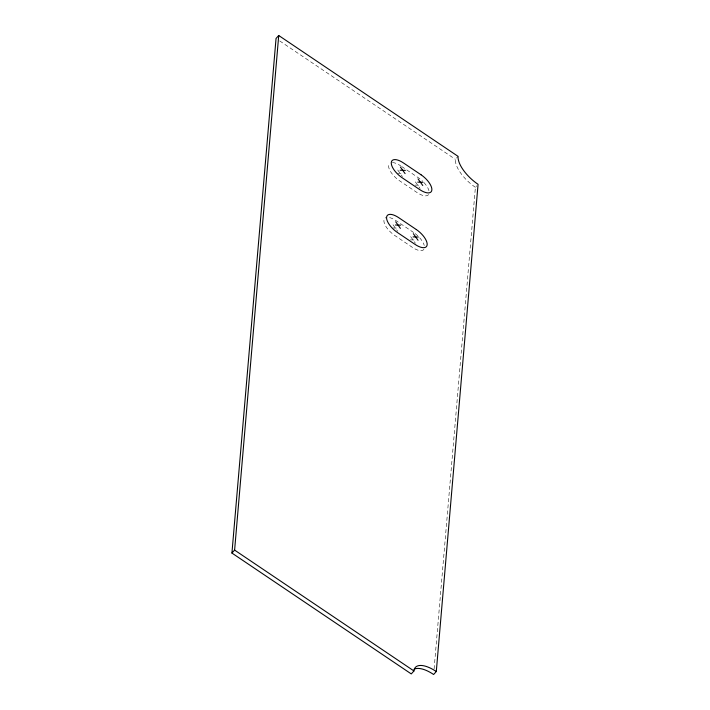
<?xml version="1.0" encoding="UTF-8"?>
<svg xmlns="http://www.w3.org/2000/svg" width="710" height="710" viewBox="0 0 710 710"><rect width="100%" height="100%" fill="white"/><g stroke="black" fill="none" stroke-linecap="round" stroke-linejoin="round"><path stroke-width="0.53" stroke-dasharray="3.55 2.66" d="M434.094 668.98L475.389 187.289L476.729 185.807M475.389 187.289A26.607 11.529 42.1 0 1 455.385 159.324L458.065 156.36M397.431 173.204L402.703 173.338M415.075 185.097L420.347 185.23M392.736 227.981L398.008 228.114M410.38 239.865L415.652 240.007M279.731 40.949L455.385 159.324M401.585 166.451L418.35 177.748A14.413 6.239 42.1 0 1 422.69 181.272M413.655 232.516L396.011 220.632A14.413 6.239 42.1 0 0 387.713 217.331M415.359 181.866L420.071 188.461M397.707 169.974L402.428 176.568M410.655 236.643L415.377 243.228M393.012 224.75L397.733 231.345M423.932 249.325A14.413 6.239 42.1 0 1 412.377 247.355L394.733 235.463A14.413 6.239 42.1 0 1 385.761 217.642M415.146 233.59A14.413 6.239 42.1 0 1 424.26 245.483M428.627 194.549A14.413 6.239 42.1 0 1 417.081 192.579L399.428 180.686A14.413 6.239 42.1 0 1 389.151 163.886M423.994 182.603A14.413 6.239 42.1 0 1 428.955 190.706M392.408 162.563A14.413 6.239 42.1 0 1 400.706 165.856"/><path stroke-width="1.06" d="M436.295 671.536A26.607 11.529 42.1 0 0 413.948 670.959L411.276 673.923L231.93 553.063L276.048 38.464L278.728 35.5L458.065 156.36A26.607 11.529 42.1 0 0 478.07 184.325L436.295 671.536L433.624 674.5A26.607 11.529 42.1 0 0 414.099 669.273M231.93 553.063L234.611 550.099L278.728 35.5M400.112 170.24L405.383 170.373M417.755 182.133L423.027 182.266M395.417 225.008L400.688 225.15M413.06 236.9L418.332 237.033M234.611 550.099L413.948 670.959M418.03 178.902L422.752 185.487M400.387 167.01L405.099 173.604M413.335 233.679L418.048 240.264M395.692 221.786L400.404 228.371M421.03 174.775L403.386 162.892A14.413 6.239 42.1 0 0 391.281 162.572A14.413 6.239 42.1 0 0 402.108 177.722L419.752 189.614A14.413 6.239 42.1 0 0 431.858 189.925A14.413 6.239 42.1 0 0 421.03 174.775M416.335 229.552L398.683 217.659A14.413 6.239 42.1 0 0 386.577 217.349A14.413 6.239 42.1 0 0 397.414 232.498L415.057 244.391A14.413 6.239 42.1 0 0 427.163 244.702A14.413 6.239 42.1 0 0 416.335 229.552"/></g></svg>
